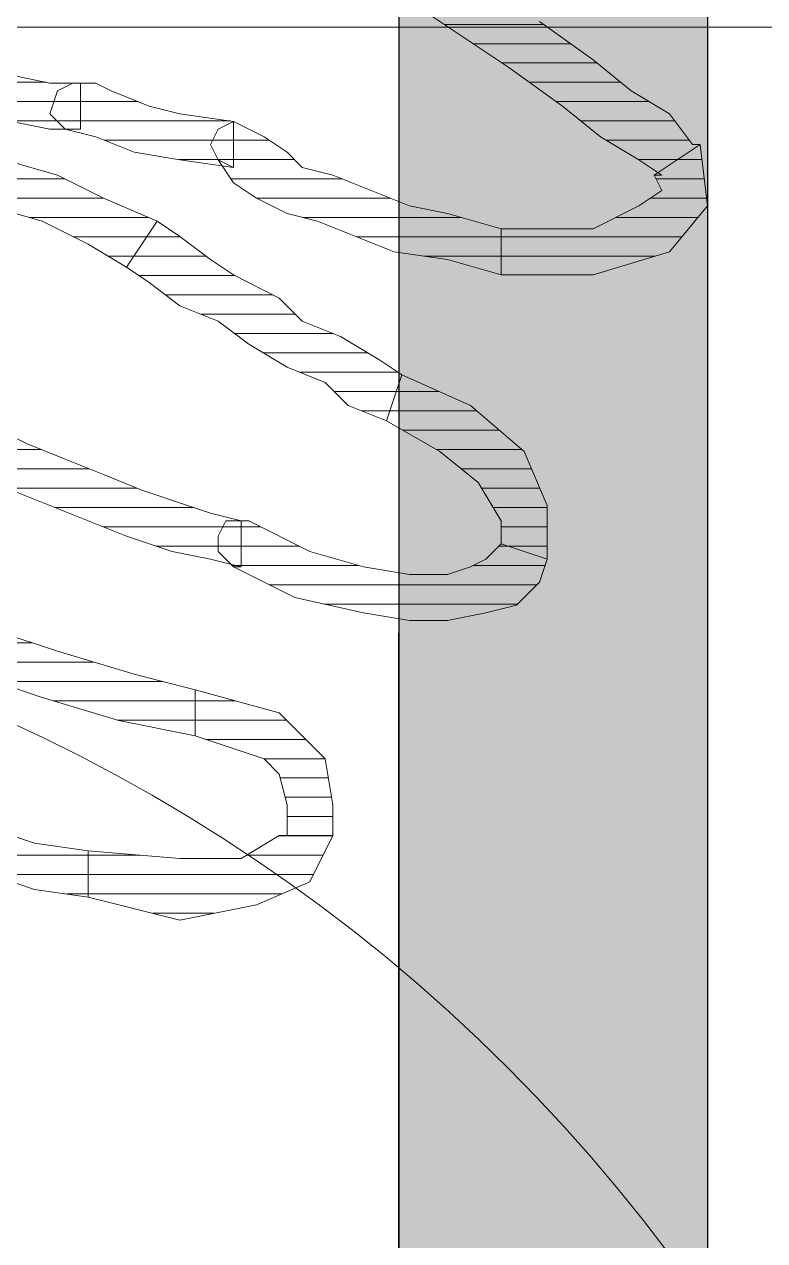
# Model space of a CAD drawing. Header units: centimetres. Extents: x 54005 to 61405, y 90310 to 94744.
# Drawn here: x 56885.47 to 56890.26, y 91960.35 to 91968.22 of the extents above; entities that cross this region are included whole.
import ezdxf

# ---------------------------------------------------------------- set-up
doc = ezdxf.new("R2010")
doc.units = ezdxf.units.CM
doc.header["$LTSCALE"] = 25
doc.layers.get('0').update_dxf_attribs({"lineweight": 0})
doc.layers.add('OC-Mutfak_Ekipman', color=252, linetype='Continuous')
doc.layers.add('OC-Tretuar', color=70, linetype='Continuous')
doc.layers.add('ÖLCULENDIRME', color=115, linetype='Continuous', lineweight=5)
pattern_1 = [(360, (-5108.51305, -673.59423), (1e-16, 0.125), [25])]

# ---------------------------------------------------------------- blocks, each defined once
blk = doc.blocks.new('sıcak servis-180x70x85-130')
at = {"layer": 'OC-Tretuar'}
h = blk.add_hatch(color=7, dxfattribs=at)
h.dxf.hatch_style = 1
h.paths.add_polyline_path([(466744.5381, -82664.4336, 0.414209), (466743.5381, -82665.4336, 0.414214), (466744.5381, -82666.4336), (466922.5381, -82666.4336, 0.414214), (466923.5381, -82665.4336, 0.414218), (466922.5381, -82664.4336)])
h.paths.add_polyline_path([(466744.5381, -82656.4336, 0.414214), (466743.5381, -82657.4336, 0.414218), (466744.5381, -82658.4336), (466922.5381, -82658.4336, 0.414209), (466923.5381, -82657.4336, 0.414214), (466922.5381, -82656.4336)])
h.paths.add_polyline_path([(466744.5381, -82648.4336, 0.414214), (466743.5381, -82649.4336, 0.414214), (466744.5381, -82650.4336), (466922.5381, -82650.4336, 0.414214), (466923.5381, -82649.4336, 0.414214), (466922.5381, -82648.4336)])
h.paths.add_polyline_path([(466922.5381, -82642.4336, 0.414214), (466923.5381, -82641.4336, 0.414214), (466922.5381, -82640.4336), (466744.5381, -82640.4336, 0.414214), (466743.5381, -82641.4336, 0.414214), (466744.5381, -82642.4336)])
h.paths.add_polyline_path([(466744.5381, -82632.4336, 0.414214), (466743.5381, -82633.4336, 0.414214), (466744.5381, -82634.4336), (466922.5381, -82634.4336, 0.414214), (466923.5381, -82633.4336, 0.414214), (466922.5381, -82632.4336)])
at = {"layer": 'OC-Mutfak_Ekipman'}
for p, q in [((466744.5381, -82664.4336), (466922.5381, -82664.4336)), ((466922.5381, -82666.4336), (466744.5381, -82666.4336))]:
    blk.add_line(p, q, dxfattribs=at)
blk = doc.blocks.new('by')
at = {"ltscale": 30}
h = blk.add_hatch(dxfattribs=at)
h.set_pattern_fill('DC_LINES', color=256, scale=0.1, style=0)
h.set_pattern_definition(pattern_1)
edge = h.paths.add_edge_path(flags=0)
edge.add_line((6367.1111, 2204.6885), (6366.5173, 2204.7381))
edge.add_line((6366.5173, 2204.7381), (6366.1218, 2204.7381))
edge.add_line((6366.1218, 2204.7381), (6365.8747, 2204.5891))
edge.add_line((6365.8747, 2204.5891), (6365.8249, 2204.5891))
edge.add_line((6365.8249, 2204.5891), (6365.528, 2204.5891))
edge.add_line((6365.528, 2204.5891), (6365.6765, 2204.8872))
edge.add_line((6365.6765, 2204.8872), (6366.0232, 2205.0362))
edge.add_line((6366.0232, 2205.0362), (6366.5173, 2205.1355))
edge.add_line((6366.5173, 2205.1355), (6367.1111, 2204.9865))
h = blk.add_hatch(dxfattribs=at)
h.set_pattern_fill('DC_LINES', color=256, scale=0.1, style=0)
h.set_pattern_definition(pattern_1)
edge = h.paths.add_edge_path(flags=0)
edge.add_line((6367.1111, 2204.6885), (6366.5173, 2204.7381))
edge.add_line((6366.5173, 2204.7381), (6366.1218, 2204.7381))
edge.add_line((6366.1218, 2204.7381), (6365.8747, 2204.5891))
edge.add_line((6365.8747, 2204.5891), (6365.8249, 2204.5891))
edge.add_line((6365.8249, 2204.5891), (6365.528, 2204.5891))
edge.add_line((6365.528, 2204.5891), (6365.6765, 2204.8872))
edge.add_line((6365.6765, 2204.8872), (6366.0232, 2205.0362))
edge.add_line((6366.0232, 2205.0362), (6366.5173, 2205.1355))
edge.add_line((6366.5173, 2205.1355), (6367.1111, 2204.9865))
h = blk.add_hatch(dxfattribs=at)
h.set_pattern_fill('DC_LINES', color=256, scale=0.1, style=0)
h.set_pattern_definition(pattern_1)
edge = h.paths.add_edge_path(flags=0)
edge.add_line((6369.0905, 2204.0924), (6368.9909, 2204.1917))
edge.add_line((6368.9909, 2204.1917), (6368.7937, 2204.2414))
edge.add_line((6368.7937, 2204.2414), (6368.5954, 2204.3407))
edge.add_line((6368.5954, 2204.3407), (6368.3484, 2204.3904))
edge.add_line((6368.3484, 2204.3904), (6368.1003, 2204.4898))
edge.add_line((6368.1003, 2204.4898), (6367.7546, 2204.5394))
edge.add_line((6367.7546, 2204.5394), (6367.4577, 2204.6388))
edge.add_line((6367.4577, 2204.6388), (6367.1111, 2204.6885))
edge.add_line((6367.1111, 2204.6885), (6367.1111, 2204.9865))
edge.add_line((6367.1111, 2204.9865), (6367.4577, 2204.9368))
edge.add_line((6367.4577, 2204.9368), (6367.7546, 2204.8375))
edge.add_line((6367.7546, 2204.8375), (6368.1003, 2204.7878))
edge.add_line((6368.1003, 2204.7878), (6368.447, 2204.6885))
edge.add_line((6368.447, 2204.6885), (6368.6941, 2204.6388))
edge.add_line((6368.6941, 2204.6388), (6368.8923, 2204.5394))
edge.add_line((6368.8923, 2204.5394), (6369.0905, 2204.4898))
edge.add_line((6369.0905, 2204.4898), (6369.2878, 2204.3904))
h = blk.add_hatch(dxfattribs=at)
h.set_pattern_fill('DC_LINES', color=256, scale=0.1, style=0)
h.set_pattern_definition(pattern_1)
edge = h.paths.add_edge_path(flags=0)
edge.add_line((6369.0905, 2204.0924), (6368.9909, 2204.1917))
edge.add_line((6368.9909, 2204.1917), (6368.7937, 2204.2414))
edge.add_line((6368.7937, 2204.2414), (6368.5954, 2204.3407))
edge.add_line((6368.5954, 2204.3407), (6368.3484, 2204.3904))
edge.add_line((6368.3484, 2204.3904), (6368.1003, 2204.4898))
edge.add_line((6368.1003, 2204.4898), (6367.7546, 2204.5394))
edge.add_line((6367.7546, 2204.5394), (6367.4577, 2204.6388))
edge.add_line((6367.4577, 2204.6388), (6367.1111, 2204.6885))
edge.add_line((6367.1111, 2204.6885), (6367.1111, 2204.9865))
edge.add_line((6367.1111, 2204.9865), (6367.4577, 2204.9368))
edge.add_line((6367.4577, 2204.9368), (6367.7546, 2204.8375))
edge.add_line((6367.7546, 2204.8375), (6368.1003, 2204.7878))
edge.add_line((6368.1003, 2204.7878), (6368.447, 2204.6885))
edge.add_line((6368.447, 2204.6885), (6368.6941, 2204.6388))
edge.add_line((6368.6941, 2204.6388), (6368.8923, 2204.5394))
edge.add_line((6368.8923, 2204.5394), (6369.0905, 2204.4898))
edge.add_line((6369.0905, 2204.4898), (6369.2878, 2204.3904))
h = blk.add_hatch(dxfattribs=at)
h.set_pattern_fill('DC_LINES', color=256, scale=0.1, style=0)
h.set_pattern_definition(pattern_1)
edge = h.paths.add_edge_path(flags=0)
edge.add_line((6365.8249, 2204.5891), (6365.8249, 2204.3904))
edge.add_line((6365.8249, 2204.3904), (6365.8747, 2204.1917))
edge.add_line((6365.8747, 2204.1917), (6365.9734, 2204.0924))
edge.add_line((6365.9734, 2204.0924), (6366.4187, 2203.9433))
edge.add_line((6366.4187, 2203.9433), (6366.4187, 2203.6453))
edge.add_line((6366.4187, 2203.6453), (6365.8747, 2203.7943))
edge.add_line((6365.8747, 2203.7943), (6365.5779, 2204.0924))
edge.add_line((6365.5779, 2204.0924), (6365.528, 2204.3904))
edge.add_line((6365.528, 2204.3904), (6365.528, 2204.5891))
h = blk.add_hatch(dxfattribs=at)
h.set_pattern_fill('DC_LINES', color=256, scale=0.1, style=0)
h.set_pattern_definition(pattern_1)
edge = h.paths.add_edge_path(flags=0)
edge.add_line((6365.8249, 2204.5891), (6365.8249, 2204.3904))
edge.add_line((6365.8249, 2204.3904), (6365.8747, 2204.1917))
edge.add_line((6365.8747, 2204.1917), (6365.9734, 2204.0924))
edge.add_line((6365.9734, 2204.0924), (6366.4187, 2203.9433))
edge.add_line((6366.4187, 2203.9433), (6366.4187, 2203.6453))
edge.add_line((6366.4187, 2203.6453), (6365.8747, 2203.7943))
edge.add_line((6365.8747, 2203.7943), (6365.5779, 2204.0924))
edge.add_line((6365.5779, 2204.0924), (6365.528, 2204.3904))
edge.add_line((6365.528, 2204.3904), (6365.528, 2204.5891))
h = blk.add_hatch(dxfattribs=at)
h.set_pattern_fill('DC_LINES', color=256, scale=0.1, style=0)
h.set_pattern_definition(pattern_1)
edge = h.paths.add_edge_path(flags=0)
edge.add_line((6366.4187, 2203.9433), (6366.9128, 2203.844))
edge.add_line((6366.9128, 2203.844), (6367.4079, 2203.695))
edge.add_line((6367.4079, 2203.695), (6367.8532, 2203.5459))
edge.add_line((6367.8532, 2203.5459), (6368.2488, 2203.3472))
edge.add_line((6368.2488, 2203.3472), (6368.6452, 2203.1486))
edge.add_line((6368.6452, 2203.1486), (6369.0905, 2202.9002))
edge.add_line((6369.0905, 2202.9002), (6369.3874, 2202.7015))
edge.add_line((6369.3874, 2202.7015), (6369.6843, 2202.5524))
edge.add_line((6369.6843, 2202.5524), (6369.5847, 2202.2544))
edge.add_line((6369.5847, 2202.2544), (6369.2878, 2202.4034))
edge.add_line((6369.2878, 2202.4034), (6368.8923, 2202.6021))
edge.add_line((6368.8923, 2202.6021), (6368.5456, 2202.8505))
edge.add_line((6368.5456, 2202.8505), (6368.1501, 2203.0492))
edge.add_line((6368.1501, 2203.0492), (6367.7546, 2203.2479))
edge.add_line((6367.7546, 2203.2479), (6367.3093, 2203.3969))
edge.add_line((6367.3093, 2203.3969), (6366.8142, 2203.5459))
edge.add_line((6366.8142, 2203.5459), (6366.4187, 2203.6453))
h = blk.add_hatch(dxfattribs=at)
h.set_pattern_fill('DC_LINES', color=256, scale=0.1, style=0)
h.set_pattern_definition(pattern_1)
edge = h.paths.add_edge_path(flags=0)
edge.add_line((6366.4187, 2203.9433), (6366.9128, 2203.844))
edge.add_line((6366.9128, 2203.844), (6367.4079, 2203.695))
edge.add_line((6367.4079, 2203.695), (6367.8532, 2203.5459))
edge.add_line((6367.8532, 2203.5459), (6368.2488, 2203.3472))
edge.add_line((6368.2488, 2203.3472), (6368.6452, 2203.1486))
edge.add_line((6368.6452, 2203.1486), (6369.0905, 2202.9002))
edge.add_line((6369.0905, 2202.9002), (6369.3874, 2202.7015))
edge.add_line((6369.3874, 2202.7015), (6369.6843, 2202.5524))
edge.add_line((6369.6843, 2202.5524), (6369.5847, 2202.2544))
edge.add_line((6369.5847, 2202.2544), (6369.2878, 2202.4034))
edge.add_line((6369.2878, 2202.4034), (6368.8923, 2202.6021))
edge.add_line((6368.8923, 2202.6021), (6368.5456, 2202.8505))
edge.add_line((6368.5456, 2202.8505), (6368.1501, 2203.0492))
edge.add_line((6368.1501, 2203.0492), (6367.7546, 2203.2479))
edge.add_line((6367.7546, 2203.2479), (6367.3093, 2203.3969))
edge.add_line((6367.3093, 2203.3969), (6366.8142, 2203.5459))
edge.add_line((6366.8142, 2203.5459), (6366.4187, 2203.6453))
h = blk.add_hatch(dxfattribs=at)
h.set_pattern_fill('DC_LINES', color=256, scale=0.1, style=0)
h.set_pattern_definition(pattern_1)
edge = h.paths.add_edge_path(flags=0)
edge.add_line((6366.1218, 2202.5524), (6366.072, 2202.5524))
edge.add_line((6366.072, 2202.5524), (6365.6765, 2202.7512))
edge.add_line((6365.6765, 2202.7512), (6365.3298, 2202.8505))
edge.add_line((6365.3298, 2202.8505), (6365.0329, 2202.9002))
edge.add_line((6365.0329, 2202.9002), (6364.7859, 2202.9002))
edge.add_line((6364.7859, 2202.9002), (6364.6374, 2202.8505))
edge.add_line((6364.6374, 2202.8505), (6364.5388, 2202.8008))
edge.add_line((6364.5388, 2202.8008), (6364.489, 2202.7512))
edge.add_line((6364.489, 2202.7512), (6364.4392, 2202.7015))
edge.add_line((6364.4392, 2202.7015), (6364.1423, 2202.8008))
edge.add_line((6364.1423, 2202.8008), (6364.1921, 2202.9498))
edge.add_line((6364.1921, 2202.9498), (6364.3405, 2203.0989))
edge.add_line((6364.3405, 2203.0989), (6364.5388, 2203.1486))
edge.add_line((6364.5388, 2203.1486), (6364.7859, 2203.1982))
edge.add_line((6364.7859, 2203.1982), (6365.0329, 2203.1982))
edge.add_line((6365.0329, 2203.1982), (6365.3298, 2203.1486))
edge.add_line((6365.3298, 2203.1486), (6365.7751, 2203.0492))
edge.add_line((6365.7751, 2203.0492), (6366.1706, 2202.8505))
edge.add_line((6366.1706, 2202.8505), (6366.1218, 2202.8505))
edge.add_line((6366.1218, 2202.8505), (6366.1706, 2202.8505))
edge.add_line((6366.1706, 2202.8505), (6366.2702, 2202.7512))
edge.add_line((6366.2702, 2202.7512), (6366.2702, 2202.6518))
edge.add_line((6366.2702, 2202.6518), (6366.2204, 2202.5524))
edge.add_line((6366.2204, 2202.5524), (6366.072, 2202.5524))
h = blk.add_hatch(dxfattribs=at)
h.set_pattern_fill('DC_LINES', color=256, scale=0.1, style=0)
h.set_pattern_definition(pattern_1)
edge = h.paths.add_edge_path(flags=0)
edge.add_line((6366.1218, 2202.5524), (6366.072, 2202.5524))
edge.add_line((6366.072, 2202.5524), (6365.6765, 2202.7512))
edge.add_line((6365.6765, 2202.7512), (6365.3298, 2202.8505))
edge.add_line((6365.3298, 2202.8505), (6365.0329, 2202.9002))
edge.add_line((6365.0329, 2202.9002), (6364.7859, 2202.9002))
edge.add_line((6364.7859, 2202.9002), (6364.6374, 2202.8505))
edge.add_line((6364.6374, 2202.8505), (6364.5388, 2202.8008))
edge.add_line((6364.5388, 2202.8008), (6364.489, 2202.7512))
edge.add_line((6364.489, 2202.7512), (6364.4392, 2202.7015))
edge.add_line((6364.4392, 2202.7015), (6364.1423, 2202.8008))
edge.add_line((6364.1423, 2202.8008), (6364.1921, 2202.9498))
edge.add_line((6364.1921, 2202.9498), (6364.3405, 2203.0989))
edge.add_line((6364.3405, 2203.0989), (6364.5388, 2203.1486))
edge.add_line((6364.5388, 2203.1486), (6364.7859, 2203.1982))
edge.add_line((6364.7859, 2203.1982), (6365.0329, 2203.1982))
edge.add_line((6365.0329, 2203.1982), (6365.3298, 2203.1486))
edge.add_line((6365.3298, 2203.1486), (6365.7751, 2203.0492))
edge.add_line((6365.7751, 2203.0492), (6366.1706, 2202.8505))
edge.add_line((6366.1706, 2202.8505), (6366.1218, 2202.8505))
edge.add_line((6366.1218, 2202.8505), (6366.1706, 2202.8505))
edge.add_line((6366.1706, 2202.8505), (6366.2702, 2202.7512))
edge.add_line((6366.2702, 2202.7512), (6366.2702, 2202.6518))
edge.add_line((6366.2702, 2202.6518), (6366.2204, 2202.5524))
edge.add_line((6366.2204, 2202.5524), (6366.072, 2202.5524))
h = blk.add_hatch(dxfattribs=at)
h.set_pattern_fill('DC_LINES', color=256, scale=0.1, style=0)
h.set_pattern_definition(pattern_1)
edge = h.paths.add_edge_path(flags=0)
edge.add_line((6367.8532, 2201.857), (6367.7048, 2201.9564))
edge.add_line((6367.7048, 2201.9564), (6367.5066, 2202.0557))
edge.add_line((6367.5066, 2202.0557), (6367.2595, 2202.1551))
edge.add_line((6367.2595, 2202.1551), (6367.0124, 2202.2544))
edge.add_line((6367.0124, 2202.2544), (6366.7644, 2202.3538))
edge.add_line((6366.7644, 2202.3538), (6366.4685, 2202.4531))
edge.add_line((6366.4685, 2202.4531), (6366.32, 2202.5028))
edge.add_line((6366.32, 2202.5028), (6366.1218, 2202.5524))
edge.add_line((6366.1218, 2202.5524), (6366.1218, 2202.8505))
edge.add_line((6366.1218, 2202.8505), (6366.32, 2202.8008))
edge.add_line((6366.32, 2202.8008), (6366.5671, 2202.7512))
edge.add_line((6366.5671, 2202.7512), (6366.864, 2202.6518))
edge.add_line((6366.864, 2202.6518), (6367.1111, 2202.5524))
edge.add_line((6367.1111, 2202.5524), (6367.3581, 2202.4531))
edge.add_line((6367.3581, 2202.4531), (6367.6062, 2202.3538))
edge.add_line((6367.6062, 2202.3538), (6367.8034, 2202.2544))
edge.add_line((6367.8034, 2202.2544), (6367.9519, 2202.1551))
h = blk.add_hatch(dxfattribs=at)
h.set_pattern_fill('DC_LINES', color=256, scale=0.1, style=0)
h.set_pattern_definition(pattern_1)
edge = h.paths.add_edge_path(flags=0)
edge.add_line((6367.8532, 2201.857), (6367.7048, 2201.9564))
edge.add_line((6367.7048, 2201.9564), (6367.5066, 2202.0557))
edge.add_line((6367.5066, 2202.0557), (6367.2595, 2202.1551))
edge.add_line((6367.2595, 2202.1551), (6367.0124, 2202.2544))
edge.add_line((6367.0124, 2202.2544), (6366.7644, 2202.3538))
edge.add_line((6366.7644, 2202.3538), (6366.4685, 2202.4531))
edge.add_line((6366.4685, 2202.4531), (6366.32, 2202.5028))
edge.add_line((6366.32, 2202.5028), (6366.1218, 2202.5524))
edge.add_line((6366.1218, 2202.5524), (6366.1218, 2202.8505))
edge.add_line((6366.1218, 2202.8505), (6366.32, 2202.8008))
edge.add_line((6366.32, 2202.8008), (6366.5671, 2202.7512))
edge.add_line((6366.5671, 2202.7512), (6366.864, 2202.6518))
edge.add_line((6366.864, 2202.6518), (6367.1111, 2202.5524))
edge.add_line((6367.1111, 2202.5524), (6367.3581, 2202.4531))
edge.add_line((6367.3581, 2202.4531), (6367.6062, 2202.3538))
edge.add_line((6367.6062, 2202.3538), (6367.8034, 2202.2544))
edge.add_line((6367.8034, 2202.2544), (6367.9519, 2202.1551))
h = blk.add_hatch(dxfattribs=at)
h.set_pattern_fill('DC_LINES', color=256, scale=0.1, style=0)
h.set_pattern_definition(pattern_1)
edge = h.paths.add_edge_path(flags=0)
edge.add_line((6364.4392, 2202.7015), (6364.4392, 2202.5524))
edge.add_line((6364.4392, 2202.5524), (6364.5876, 2202.3041))
edge.add_line((6364.5876, 2202.3041), (6364.8357, 2202.1054))
edge.add_line((6364.8357, 2202.1054), (6365.1814, 2201.9067))
edge.add_line((6365.1814, 2201.9067), (6365.0827, 2201.6087))
edge.add_line((6365.0827, 2201.6087), (6364.6374, 2201.8073))
edge.add_line((6364.6374, 2201.8073), (6364.2907, 2202.1054))
edge.add_line((6364.2907, 2202.1054), (6364.1423, 2202.4531))
edge.add_line((6364.1423, 2202.4531), (6364.1423, 2202.8008))
h = blk.add_hatch(dxfattribs=at)
h.set_pattern_fill('DC_LINES', color=256, scale=0.1, style=0)
h.set_pattern_definition(pattern_1)
edge = h.paths.add_edge_path(flags=0)
edge.add_line((6364.4392, 2202.7015), (6364.4392, 2202.5524))
edge.add_line((6364.4392, 2202.5524), (6364.5876, 2202.3041))
edge.add_line((6364.5876, 2202.3041), (6364.8357, 2202.1054))
edge.add_line((6364.8357, 2202.1054), (6365.1814, 2201.9067))
edge.add_line((6365.1814, 2201.9067), (6365.0827, 2201.6087))
edge.add_line((6365.0827, 2201.6087), (6364.6374, 2201.8073))
edge.add_line((6364.6374, 2201.8073), (6364.2907, 2202.1054))
edge.add_line((6364.2907, 2202.1054), (6364.1423, 2202.4531))
edge.add_line((6364.1423, 2202.4531), (6364.1423, 2202.8008))
h = blk.add_hatch(dxfattribs=at)
h.set_pattern_fill('DC_LINES', color=256, scale=0.1, style=0)
h.set_pattern_definition(pattern_1)
edge = h.paths.add_edge_path(flags=0)
edge.add_line((6365.1814, 2201.9067), (6365.4294, 2201.8073))
edge.add_line((6365.4294, 2201.8073), (6365.5779, 2201.6583))
edge.add_line((6365.5779, 2201.6583), (6365.8249, 2201.559))
edge.add_line((6365.8249, 2201.559), (6366.072, 2201.4099))
edge.add_line((6366.072, 2201.4099), (6366.2702, 2201.2609))
edge.add_line((6366.2702, 2201.2609), (6366.5173, 2201.1616))
edge.add_line((6366.5173, 2201.1616), (6366.7155, 2201.0125))
edge.add_line((6366.7155, 2201.0125), (6366.864, 2200.9132))
edge.add_line((6366.864, 2200.9132), (6366.6657, 2200.6151))
edge.add_line((6366.6657, 2200.6151), (6366.5173, 2200.7145))
edge.add_line((6366.5173, 2200.7145), (6366.32, 2200.8635))
edge.add_line((6366.32, 2200.8635), (6366.1706, 2200.9629))
edge.add_line((6366.1706, 2200.9629), (6365.8747, 2201.1119))
edge.add_line((6365.8747, 2201.1119), (6365.7263, 2201.2609))
edge.add_line((6365.7263, 2201.2609), (6365.4782, 2201.3603))
edge.add_line((6365.4782, 2201.3603), (6365.2312, 2201.5093))
edge.add_line((6365.2312, 2201.5093), (6365.0827, 2201.6087))
h = blk.add_hatch(dxfattribs=at)
h.set_pattern_fill('DC_LINES', color=256, scale=0.1, style=0)
h.set_pattern_definition(pattern_1)
edge = h.paths.add_edge_path(flags=0)
edge.add_line((6365.1814, 2201.9067), (6365.4294, 2201.8073))
edge.add_line((6365.4294, 2201.8073), (6365.5779, 2201.6583))
edge.add_line((6365.5779, 2201.6583), (6365.8249, 2201.559))
edge.add_line((6365.8249, 2201.559), (6366.072, 2201.4099))
edge.add_line((6366.072, 2201.4099), (6366.2702, 2201.2609))
edge.add_line((6366.2702, 2201.2609), (6366.5173, 2201.1616))
edge.add_line((6366.5173, 2201.1616), (6366.7155, 2201.0125))
edge.add_line((6366.7155, 2201.0125), (6366.864, 2200.9132))
edge.add_line((6366.864, 2200.9132), (6366.6657, 2200.6151))
edge.add_line((6366.6657, 2200.6151), (6366.5173, 2200.7145))
edge.add_line((6366.5173, 2200.7145), (6366.32, 2200.8635))
edge.add_line((6366.32, 2200.8635), (6366.1706, 2200.9629))
edge.add_line((6366.1706, 2200.9629), (6365.8747, 2201.1119))
edge.add_line((6365.8747, 2201.1119), (6365.7263, 2201.2609))
edge.add_line((6365.7263, 2201.2609), (6365.4782, 2201.3603))
edge.add_line((6365.4782, 2201.3603), (6365.2312, 2201.5093))
edge.add_line((6365.2312, 2201.5093), (6365.0827, 2201.6087))
h = blk.add_hatch(dxfattribs=at)
h.set_pattern_fill('DC_LINES', color=256, scale=0.1, style=0)
h.set_pattern_definition(pattern_1)
edge = h.paths.add_edge_path(flags=0)
edge.add_line((6364.4392, 2200.6648), (6363.8454, 2200.6648))
edge.add_line((6363.8454, 2200.6648), (6363.5486, 2200.5158))
edge.add_line((6363.5486, 2200.5158), (6363.4001, 2200.4165))
edge.add_line((6363.4001, 2200.4165), (6363.4499, 2200.3172))
edge.add_line((6363.4499, 2200.3172), (6363.153, 2200.1184))
edge.add_line((6363.153, 2200.1184), (6363.1042, 2200.5158))
edge.add_line((6363.1042, 2200.5158), (6363.3513, 2200.8139))
edge.add_line((6363.3513, 2200.8139), (6363.8454, 2200.9629))
edge.add_line((6363.8454, 2200.9629), (6364.4392, 2200.9629))
h = blk.add_hatch(dxfattribs=at)
h.set_pattern_fill('DC_LINES', color=256, scale=0.1, style=0)
h.set_pattern_definition(pattern_1)
edge = h.paths.add_edge_path(flags=0)
edge.add_line((6366.1706, 2199.9694), (6366.072, 2200.0191))
edge.add_line((6366.072, 2200.0191), (6365.9734, 2200.0687))
edge.add_line((6365.9734, 2200.0687), (6365.8249, 2200.1681))
edge.add_line((6365.8249, 2200.1681), (6365.7263, 2200.2674))
edge.add_line((6365.7263, 2200.2674), (6365.528, 2200.3172))
edge.add_line((6365.528, 2200.3172), (6365.281, 2200.4165))
edge.add_line((6365.281, 2200.4165), (6365.0329, 2200.5158))
edge.add_line((6365.0329, 2200.5158), (6364.7859, 2200.5655))
edge.add_line((6364.7859, 2200.5655), (6364.4392, 2200.6648))
edge.add_line((6364.4392, 2200.6648), (6364.4392, 2200.9629))
edge.add_line((6364.4392, 2200.9629), (6364.7859, 2200.8635))
edge.add_line((6364.7859, 2200.8635), (6365.1325, 2200.8139))
edge.add_line((6365.1325, 2200.8139), (6365.3796, 2200.7145))
edge.add_line((6365.3796, 2200.7145), (6365.6267, 2200.6151))
edge.add_line((6365.6267, 2200.6151), (6365.8249, 2200.5655))
edge.add_line((6365.8249, 2200.5655), (6366.0232, 2200.4661))
edge.add_line((6366.0232, 2200.4661), (6366.1706, 2200.3668))
edge.add_line((6366.1706, 2200.3668), (6366.2702, 2200.2178))
edge.add_line((6366.2702, 2200.2178), (6366.1706, 2200.2674))
edge.add_line((6366.1706, 2200.2674), (6366.2702, 2200.2178))
edge.add_line((6366.2702, 2200.2178), (6366.32, 2200.1184))
edge.add_line((6366.32, 2200.1184), (6366.2702, 2200.0191))
edge.add_line((6366.2702, 2200.0191), (6366.1706, 2199.9694))
edge.add_line((6366.1706, 2199.9694), (6366.072, 2200.0191))
h = blk.add_hatch(dxfattribs=at)
h.set_pattern_fill('DC_LINES', color=256, scale=0.1, style=0)
h.set_pattern_definition(pattern_1)
edge = h.paths.add_edge_path(flags=0)
edge.add_line((6366.864, 2200.9132), (6367.1111, 2200.7642))
edge.add_line((6367.1111, 2200.7642), (6367.4079, 2200.6151))
edge.add_line((6367.4079, 2200.6151), (6367.7546, 2200.5158))
edge.add_line((6367.7546, 2200.5158), (6368.1003, 2200.4165))
edge.add_line((6368.1003, 2200.4165), (6368.0017, 2200.1184))
edge.add_line((6368.0017, 2200.1184), (6367.655, 2200.2178))
edge.add_line((6367.655, 2200.2178), (6367.3093, 2200.3172))
edge.add_line((6367.3093, 2200.3172), (6367.0124, 2200.4661))
edge.add_line((6367.0124, 2200.4661), (6366.6657, 2200.6151))
h = blk.add_hatch(dxfattribs=at)
h.set_pattern_fill('DC_LINES', color=256, scale=0.1, style=0)
h.set_pattern_definition(pattern_1)
edge = h.paths.add_edge_path(flags=0)
edge.add_line((6366.864, 2200.9132), (6367.1111, 2200.7642))
edge.add_line((6367.1111, 2200.7642), (6367.4079, 2200.6151))
edge.add_line((6367.4079, 2200.6151), (6367.7546, 2200.5158))
edge.add_line((6367.7546, 2200.5158), (6368.1003, 2200.4165))
edge.add_line((6368.1003, 2200.4165), (6368.0017, 2200.1184))
edge.add_line((6368.0017, 2200.1184), (6367.655, 2200.2178))
edge.add_line((6367.655, 2200.2178), (6367.3093, 2200.3172))
edge.add_line((6367.3093, 2200.3172), (6367.0124, 2200.4661))
edge.add_line((6367.0124, 2200.4661), (6366.6657, 2200.6151))
h = blk.add_hatch(dxfattribs=at)
h.set_pattern_fill('DC_LINES', color=256, scale=0.1, style=0)
h.set_pattern_definition(pattern_1)
edge = h.paths.add_edge_path(flags=0)
edge.add_line((6363.4499, 2200.3172), (6363.4001, 2200.3172))
edge.add_line((6363.4001, 2200.3172), (6363.5486, 2200.2178))
edge.add_line((6363.5486, 2200.2178), (6363.7966, 2200.0687))
edge.add_line((6363.7966, 2200.0687), (6364.0437, 2199.8701))
edge.add_line((6364.0437, 2199.8701), (6364.3904, 2199.6217))
edge.add_line((6364.3904, 2199.6217), (6364.6872, 2199.423))
edge.add_line((6364.6872, 2199.423), (6364.9841, 2199.2243))
edge.add_line((6364.9841, 2199.2243), (6365.281, 2199.0752))
edge.add_line((6365.281, 2199.0752), (6365.528, 2198.9262))
edge.add_line((6365.528, 2198.9262), (6365.4294, 2198.6282))
edge.add_line((6365.4294, 2198.6282), (6365.1814, 2198.7772))
edge.add_line((6365.1814, 2198.7772), (6364.8845, 2198.9262))
edge.add_line((6364.8845, 2198.9262), (6364.489, 2199.1249))
edge.add_line((6364.489, 2199.1249), (6364.1921, 2199.3236))
edge.add_line((6364.1921, 2199.3236), (6363.8454, 2199.572))
edge.add_line((6363.8454, 2199.572), (6363.5984, 2199.7707))
edge.add_line((6363.5984, 2199.7707), (6363.3513, 2199.9197))
edge.add_line((6363.3513, 2199.9197), (6363.2029, 2200.1184))
edge.add_line((6363.2029, 2200.1184), (6363.153, 2200.1184))
h = blk.add_hatch(dxfattribs=at)
h.set_pattern_fill('DC_LINES', color=256, scale=0.1, style=0)
h.set_pattern_definition(pattern_1)
edge = h.paths.add_edge_path(flags=0)
edge.add_line((6367.1609, 2199.721), (6367.0613, 2199.721))
edge.add_line((6367.0613, 2199.721), (6366.9626, 2199.7707))
edge.add_line((6366.9626, 2199.7707), (6366.7155, 2199.8701))
edge.add_line((6366.7155, 2199.8701), (6366.5173, 2199.9197))
edge.add_line((6366.5173, 2199.9197), (6366.1706, 2199.9694))
edge.add_line((6366.1706, 2199.9694), (6366.1706, 2200.2674))
edge.add_line((6366.1706, 2200.2674), (6366.5173, 2200.2178))
edge.add_line((6366.5173, 2200.2178), (6366.8142, 2200.1681))
edge.add_line((6366.8142, 2200.1681), (6367.0613, 2200.0687))
edge.add_line((6367.0613, 2200.0687), (6367.2595, 2200.0191))
edge.add_line((6367.2595, 2200.0191), (6367.1609, 2200.0191))
edge.add_line((6367.1609, 2200.0191), (6367.2595, 2200.0191))
edge.add_line((6367.2595, 2200.0191), (6367.3581, 2199.9197))
edge.add_line((6367.3581, 2199.9197), (6367.3093, 2199.7707))
edge.add_line((6367.3093, 2199.7707), (6367.2097, 2199.721))
edge.add_line((6367.2097, 2199.721), (6367.0613, 2199.721))
h = blk.add_hatch(dxfattribs=at)
h.set_pattern_fill('DC_LINES', color=256, scale=0.1, style=0)
h.set_pattern_definition(pattern_1)
edge = h.paths.add_edge_path(flags=0)
edge.add_line((6369.4363, 2199.9197), (6369.4363, 2199.6217))
edge.add_line((6369.4363, 2199.6217), (6369.1892, 2199.6217))
edge.add_line((6369.1892, 2199.6217), (6368.8923, 2199.6713))
edge.add_line((6368.8923, 2199.6713), (6368.5456, 2199.6217))
edge.add_line((6368.5456, 2199.6217), (6368.2488, 2199.6217))
edge.add_line((6368.2488, 2199.6217), (6367.903, 2199.6217))
edge.add_line((6367.903, 2199.6217), (6367.6062, 2199.6713))
edge.add_line((6367.6062, 2199.6713), (6367.3581, 2199.721))
edge.add_line((6367.3581, 2199.721), (6367.1609, 2199.721))
edge.add_line((6367.1609, 2199.721), (6367.1609, 2200.0191))
edge.add_line((6367.1609, 2200.0191), (6367.3581, 2200.0191))
edge.add_line((6367.3581, 2200.0191), (6367.6062, 2199.9694))
edge.add_line((6367.6062, 2199.9694), (6367.903, 2200.0191))
edge.add_line((6367.903, 2200.0191), (6368.2488, 2200.0191))
edge.add_line((6368.2488, 2200.0191), (6368.5456, 2200.0191))
edge.add_line((6368.5456, 2200.0191), (6368.8923, 2199.9694))
edge.add_line((6368.8923, 2199.9694), (6369.1892, 2199.9197))
edge.add_line((6369.1892, 2199.9197), (6369.4363, 2199.9197))
edge.add_line((6369.4363, 2199.9197), (6369.4363, 2199.6217))
edge.add_line((6369.4363, 2199.6217), (6369.4363, 2199.9197))
edge.add_line((6369.4363, 2199.9197), (6369.5359, 2199.8701))
edge.add_line((6369.5359, 2199.8701), (6369.5847, 2199.7707))
edge.add_line((6369.5847, 2199.7707), (6369.5359, 2199.6713))
edge.add_line((6369.5359, 2199.6713), (6369.4363, 2199.6217))
for p, q in [((6366.0232, 2205.0362, -4.5045), (6366.5173, 2205.1355, -4.5045)), ((6366.0232, 2205.0362, -4.5045), (6366.5173, 2205.1355, -4.5045)), ((6366.5173, 2205.1355, -4.5045), (6367.1111, 2204.9865, -4.5045)), ((6366.5173, 2205.1355, -4.5045), (6367.1111, 2204.9865, -4.5045)), ((6365.6765, 2204.8872, -4.5045), (6366.0232, 2205.0362, -4.5045)), ((6365.6765, 2204.8872, -4.5045), (6366.0232, 2205.0362, -4.5045)), ((6367.1111, 2204.9865, -4.5045), (6367.1111, 2204.9865, -4.5045)), ((6367.1111, 2204.9865, -4.5045), (6367.1111, 2204.6885, -4.5045)), ((6367.1111, 2204.9865, -4.5045), (6367.1111, 2204.9865, -4.5045)), ((6367.1111, 2204.9865, -4.5045), (6367.1111, 2204.6885, -4.5045)), ((6367.1111, 2204.6885, -4.5045), (6367.1111, 2204.9865, -4.5045)), ((6367.1111, 2204.9865, -4.5045), (6367.4577, 2204.9368, -4.5045)), ((6367.1111, 2204.6885, -4.5045), (6367.1111, 2204.9865, -4.5045)), ((6367.1111, 2204.9865, -4.5045), (6367.4577, 2204.9368, -4.5045)), ((6367.4577, 2204.9368, -4.5045), (6367.7546, 2204.8375, -4.5045)), ((6367.4577, 2204.9368, -4.5045), (6367.7546, 2204.8375, -4.5045)), ((6365.528, 2204.5891, -4.5045), (6365.6765, 2204.8872, -4.5045)), ((6365.528, 2204.5891, -4.5045), (6365.6765, 2204.8872, -4.5045)), ((6366.1218, 2204.7381, -4.5045), (6365.8747, 2204.5891, -4.5045)), ((6366.1218, 2204.7381, -4.5045), (6365.8747, 2204.5891, -4.5045)), ((6366.5173, 2204.7381, -4.5045), (6366.1218, 2204.7381, -4.5045)), ((6366.5173, 2204.7381, -4.5045), (6366.1218, 2204.7381, -4.5045)), ((6367.1111, 2204.6885, -4.5045), (6366.5173, 2204.7381, -4.5045)), ((6367.1111, 2204.6885, -4.5045), (6366.5173, 2204.7381, -4.5045)), ((6367.1111, 2204.6885, -4.5045), (6367.1111, 2204.6885, -4.5045)), ((6367.1111, 2204.6885, -4.5045), (6367.1111, 2204.6885, -4.5045)), ((6367.1111, 2204.6885, -4.5045), (6367.1111, 2204.6885, -4.5045)), ((6367.1111, 2204.6885, -4.5045), (6367.1111, 2204.6885, -4.5045)), ((6367.4577, 2204.6388, -4.5045), (6367.1111, 2204.6885, -4.5045)), ((6367.4577, 2204.6388, -4.5045), (6367.1111, 2204.6885, -4.5045)), ((6367.7546, 2204.5394, -4.5045), (6367.4577, 2204.6388, -4.5045)), ((6367.7546, 2204.5394, -4.5045), (6367.4577, 2204.6388, -4.5045)), ((6365.528, 2204.3904, -4.5045), (6365.528, 2204.5891, -4.5045)), ((6365.528, 2204.5891, -4.5045), (6365.528, 2204.5891, -4.5045)), ((6365.528, 2204.5891, -4.5045), (6365.8249, 2204.5891, -4.5045)), ((6365.8249, 2204.5891, -4.5045), (6365.528, 2204.5891, -4.5045)), ((6365.528, 2204.3904, -4.5045), (6365.528, 2204.5891, -4.5045)), ((6365.528, 2204.5891, -4.5045), (6365.528, 2204.5891, -4.5045)), ((6365.528, 2204.5891, -4.5045), (6365.8249, 2204.5891, -4.5045)), ((6365.8249, 2204.5891, -4.5045), (6365.528, 2204.5891, -4.5045)), ((6365.8249, 2204.5891, -4.5045), (6365.8249, 2204.5891, -4.5045)), ((6365.8249, 2204.5891, -4.5045), (6365.8249, 2204.3904, -4.5045)), ((6365.8249, 2204.5891, -4.5045), (6365.8249, 2204.5891, -4.5045)), ((6365.8747, 2204.5891, -4.5045), (6365.8249, 2204.5891, -4.5045)), ((6365.8249, 2204.5891, -4.5045), (6365.8249, 2204.5891, -4.5045)), ((6365.8249, 2204.5891, -4.5045), (6365.8249, 2204.3904, -4.5045)), ((6365.8249, 2204.5891, -4.5045), (6365.8249, 2204.5891, -4.5045)), ((6365.8747, 2204.5891, -4.5045), (6365.8249, 2204.5891, -4.5045)), ((6365.5779, 2204.0924, -4.5045), (6365.528, 2204.3904, -4.5045)), ((6365.5779, 2204.0924, -4.5045), (6365.528, 2204.3904, -4.5045)), ((6365.8249, 2204.3904, -4.5045), (6365.8747, 2204.1917, -4.5045)), ((6365.8249, 2204.3904, -4.5045), (6365.8747, 2204.1917, -4.5045)), ((6365.8747, 2204.1917, -4.5045), (6365.9734, 2204.0924, -4.5045)), ((6365.8747, 2204.1917, -4.5045), (6365.9734, 2204.0924, -4.5045)), ((6365.8747, 2203.7943, -4.5045), (6365.5779, 2204.0924, -4.5045)), ((6365.8747, 2203.7943, -4.5045), (6365.5779, 2204.0924, -4.5045)), ((6365.9734, 2204.0924, -4.5045), (6366.4187, 2203.9433, -4.5045)), ((6365.9734, 2204.0924, -4.5045), (6366.4187, 2203.9433, -4.5045)), ((6366.4187, 2203.9433, -4.5045), (6366.4187, 2203.9433, -4.5045)), ((6366.4187, 2203.9433, -4.5045), (6366.9128, 2203.844, -4.5045)), ((6366.4187, 2203.6453, -4.5045), (6366.4187, 2203.9433, -4.5045)), ((6366.4187, 2203.9433, -4.5045), (6366.4187, 2203.9433, -4.5045)), ((6366.4187, 2203.9433, -4.5045), (6366.4187, 2203.9433, -4.5045)), ((6366.4187, 2203.9433, -4.5045), (6366.9128, 2203.844, -4.5045)), ((6366.4187, 2203.6453, -4.5045), (6366.4187, 2203.9433, -4.5045)), ((6366.4187, 2203.9433, -4.5045), (6366.4187, 2203.9433, -4.5045)), ((6366.4187, 2203.9433, -4.5045), (6366.4187, 2203.6453, -4.5045)), ((6366.4187, 2203.9433, -4.5045), (6366.4187, 2203.6453, -4.5045)), ((6366.9128, 2203.844, -4.5045), (6367.4079, 2203.695, -4.5045)), ((6366.9128, 2203.844, -4.5045), (6367.4079, 2203.695, -4.5045)), ((6366.4187, 2203.6453, -4.5045), (6365.8747, 2203.7943, -4.5045)), ((6366.4187, 2203.6453, -4.5045), (6365.8747, 2203.7943, -4.5045)), ((6367.4079, 2203.695, -4.5045), (6367.8532, 2203.5459, -4.5045)), ((6367.4079, 2203.695, -4.5045), (6367.8532, 2203.5459, -4.5045)), ((6366.8142, 2203.5459, -4.5045), (6366.4187, 2203.6453, -4.5045)), ((6366.4187, 2203.6453, -4.5045), (6366.4187, 2203.6453, -4.5045)), ((6366.8142, 2203.5459, -4.5045), (6366.4187, 2203.6453, -4.5045)), ((6366.4187, 2203.6453, -4.5045), (6366.4187, 2203.6453, -4.5045)), ((6367.3093, 2203.3969, -4.5045), (6366.8142, 2203.5459, -4.5045)), ((6367.3093, 2203.3969, -4.5045), (6366.8142, 2203.5459, -4.5045)), ((6367.7546, 2203.2479, -4.5045), (6367.3093, 2203.3969, -4.5045)), ((6367.7546, 2203.2479, -4.5045), (6367.3093, 2203.3969, -4.5045)), ((6364.3405, 2203.0989, -4.5045), (6364.5388, 2203.1486, -4.5045)), ((6364.3405, 2203.0989, -4.5045), (6364.5388, 2203.1486, -4.5045)), ((6364.5388, 2203.1486, -4.5045), (6364.7859, 2203.1982, -4.5045)), ((6364.5388, 2203.1486, -4.5045), (6364.7859, 2203.1982, -4.5045)), ((6364.7859, 2203.1982, -4.5045), (6365.0329, 2203.1982, -4.5045)), ((6364.7859, 2203.1982, -4.5045), (6365.0329, 2203.1982, -4.5045)), ((6365.0329, 2203.1982, -4.5045), (6365.3298, 2203.1486, -4.5045)), ((6365.0329, 2203.1982, -4.5045), (6365.3298, 2203.1486, -4.5045)), ((6365.3298, 2203.1486, -4.5045), (6365.7751, 2203.0492, -4.5045)), ((6365.3298, 2203.1486, -4.5045), (6365.7751, 2203.0492, -4.5045)), ((6364.1921, 2202.9498, -4.5045), (6364.3405, 2203.0989, -4.5045)), ((6364.1921, 2202.9498, -4.5045), (6364.3405, 2203.0989, -4.5045)), ((6365.7751, 2203.0492, -4.5045), (6366.1706, 2202.8505, -4.5045)), ((6365.7751, 2203.0492, -4.5045), (6366.1706, 2202.8505, -4.5045)), ((6364.1423, 2202.8008, -4.5045), (6364.1921, 2202.9498, -4.5045)), ((6364.1423, 2202.8008, -4.5045), (6364.1921, 2202.9498, -4.5045)), ((6364.7859, 2202.9002, -4.5045), (6364.6374, 2202.8505, -4.5045)), ((6364.7859, 2202.9002, -4.5045), (6364.6374, 2202.8505, -4.5045)), ((6365.0329, 2202.9002, -4.5045), (6364.7859, 2202.9002, -4.5045)), ((6365.0329, 2202.9002, -4.5045), (6364.7859, 2202.9002, -4.5045)), ((6365.3298, 2202.8505, -4.5045), (6365.0329, 2202.9002, -4.5045)), ((6365.3298, 2202.8505, -4.5045), (6365.0329, 2202.9002, -4.5045)), ((6364.6374, 2202.8505, -4.5045), (6364.5388, 2202.8008, -4.5045)), ((6364.6374, 2202.8505, -4.5045), (6364.5388, 2202.8008, -4.5045)), ((6365.6765, 2202.7512, -4.5045), (6365.3298, 2202.8505, -4.5045)), ((6365.6765, 2202.7512, -4.5045), (6365.3298, 2202.8505, -4.5045)), ((6366.1706, 2202.8505, -4.5045), (6366.1218, 2202.8505, -4.5045)), ((6366.1218, 2202.8505, -4.5045), (6366.1706, 2202.8505, -4.5045)), ((6366.1218, 2202.5524, -4.5045), (6366.1218, 2202.8505, -4.5045)), ((6366.1218, 2202.8505, -4.5045), (6366.32, 2202.8008, -4.5045)), ((6366.1706, 2202.8505, -4.5045), (6366.1218, 2202.8505, -4.5045)), ((6366.1218, 2202.8505, -4.5045), (6366.1706, 2202.8505, -4.5045)), ((6366.1218, 2202.5524, -4.5045), (6366.1218, 2202.8505, -4.5045)), ((6366.1218, 2202.8505, -4.5045), (6366.32, 2202.8008, -4.5045)), ((6366.1706, 2202.8505, -4.5045), (6366.2702, 2202.7512, -4.5045)), ((6366.1706, 2202.8505, -4.5045), (6366.2702, 2202.7512, -4.5045)), ((6364.1423, 2202.4531, -4.5045), (6364.1423, 2202.8008, -4.5045)), ((6364.1423, 2202.8008, -4.5045), (6364.1423, 2202.8008, -4.5045)), ((6364.1423, 2202.8008, -4.5045), (6364.4392, 2202.7015, -4.5045)), ((6364.4392, 2202.7015, -4.5045), (6364.1423, 2202.8008, -4.5045)), ((6364.1423, 2202.4531, -4.5045), (6364.1423, 2202.8008, -4.5045)), ((6364.1423, 2202.8008, -4.5045), (6364.1423, 2202.8008, -4.5045)), ((6364.1423, 2202.8008, -4.5045), (6364.4392, 2202.7015, -4.5045)), ((6364.4392, 2202.7015, -4.5045), (6364.1423, 2202.8008, -4.5045)), ((6364.489, 2202.7512, -4.5045), (6364.4392, 2202.7015, -4.5045)), ((6364.489, 2202.7512, -4.5045), (6364.4392, 2202.7015, -4.5045)), ((6364.5388, 2202.8008, -4.5045), (6364.489, 2202.7512, -4.5045)), ((6364.5388, 2202.8008, -4.5045), (6364.489, 2202.7512, -4.5045)), ((6366.072, 2202.5524, -4.5045), (6365.6765, 2202.7512, -4.5045)), ((6366.072, 2202.5524, -4.5045), (6365.6765, 2202.7512, -4.5045)), ((6366.2702, 2202.7512, -4.5045), (6366.2702, 2202.6518, -4.5045)), ((6366.2702, 2202.7512, -4.5045), (6366.2702, 2202.6518, -4.5045)), ((6366.32, 2202.8008, -4.5045), (6366.5671, 2202.7512, -4.5045)), ((6366.32, 2202.8008, -4.5045), (6366.5671, 2202.7512, -4.5045)), ((6366.5671, 2202.7512, -4.5045), (6366.864, 2202.6518, -4.5045)), ((6366.5671, 2202.7512, -4.5045), (6366.864, 2202.6518, -4.5045)), ((6364.4392, 2202.7015, -4.5045), (6364.4392, 2202.7015, -4.5045)), ((6364.4392, 2202.7015, -4.5045), (6364.4392, 2202.5524, -4.5045)), ((6364.4392, 2202.7015, -4.5045), (6364.4392, 2202.7015, -4.5045)), ((6364.4392, 2202.7015, -4.5045), (6364.4392, 2202.7015, -4.5045)), ((6364.4392, 2202.7015, -4.5045), (6364.4392, 2202.5524, -4.5045)), ((6364.4392, 2202.7015, -4.5045), (6364.4392, 2202.7015, -4.5045)), ((6366.2702, 2202.6518, -4.5045), (6366.2204, 2202.5524, -4.5045)), ((6366.2702, 2202.6518, -4.5045), (6366.2204, 2202.5524, -4.5045)), ((6366.864, 2202.6518, -4.5045), (6367.1111, 2202.5524, -4.5045)), ((6366.864, 2202.6518, -4.5045), (6367.1111, 2202.5524, -4.5045)), ((6364.4392, 2202.5524, -4.5045), (6364.5876, 2202.3041, -4.5045)), ((6364.4392, 2202.5524, -4.5045), (6364.5876, 2202.3041, -4.5045)), ((6366.1218, 2202.5524, -4.5045), (6366.072, 2202.5524, -4.5045)), ((6366.2204, 2202.5524, -4.5045), (6366.072, 2202.5524, -4.5045)), ((6366.072, 2202.5524, -4.5045), (6366.1218, 2202.5524, -4.5045)), ((6366.1218, 2202.5524, -4.5045), (6366.072, 2202.5524, -4.5045)), ((6366.2204, 2202.5524, -4.5045), (6366.072, 2202.5524, -4.5045)), ((6366.072, 2202.5524, -4.5045), (6366.1218, 2202.5524, -4.5045)), ((6366.1218, 2202.5524, -4.5045), (6366.1218, 2202.5524, -4.5045)), ((6366.32, 2202.5028, -4.5045), (6366.1218, 2202.5524, -4.5045)), ((6366.1218, 2202.5524, -4.5045), (6366.1218, 2202.5524, -4.5045)), ((6366.32, 2202.5028, -4.5045), (6366.1218, 2202.5524, -4.5045)), ((6366.4685, 2202.4531, -4.5045), (6366.32, 2202.5028, -4.5045)), ((6366.4685, 2202.4531, -4.5045), (6366.32, 2202.5028, -4.5045)), ((6367.1111, 2202.5524, -4.5045), (6367.3581, 2202.4531, -4.5045)), ((6367.1111, 2202.5524, -4.5045), (6367.3581, 2202.4531, -4.5045)), ((6364.2907, 2202.1054, -4.5045), (6364.1423, 2202.4531, -4.5045)), ((6364.2907, 2202.1054, -4.5045), (6364.1423, 2202.4531, -4.5045)), ((6366.7644, 2202.3538, -4.5045), (6366.4685, 2202.4531, -4.5045)), ((6366.7644, 2202.3538, -4.5045), (6366.4685, 2202.4531, -4.5045)), ((6367.3581, 2202.4531, -4.5045), (6367.6062, 2202.3538, -4.5045)), ((6367.3581, 2202.4531, -4.5045), (6367.6062, 2202.3538, -4.5045)), ((6367.0124, 2202.2544, -4.5045), (6366.7644, 2202.3538, -4.5045)), ((6367.0124, 2202.2544, -4.5045), (6366.7644, 2202.3538, -4.5045)), ((6364.5876, 2202.3041, -4.5045), (6364.8357, 2202.1054, -4.5045)), ((6364.5876, 2202.3041, -4.5045), (6364.8357, 2202.1054, -4.5045)), ((6367.2595, 2202.1551, -4.5045), (6367.0124, 2202.2544, -4.5045)), ((6367.2595, 2202.1551, -4.5045), (6367.0124, 2202.2544, -4.5045)), ((6364.6374, 2201.8073, -4.5045), (6364.2907, 2202.1054, -4.5045)), ((6364.6374, 2201.8073, -4.5045), (6364.2907, 2202.1054, -4.5045)), ((6364.8357, 2202.1054, -4.5045), (6365.1814, 2201.9067, -4.5045)), ((6364.8357, 2202.1054, -4.5045), (6365.1814, 2201.9067, -4.5045)), ((6367.5066, 2202.0557, -4.5045), (6367.2595, 2202.1551, -4.5045)), ((6367.5066, 2202.0557, -4.5045), (6367.2595, 2202.1551, -4.5045)), ((6367.7048, 2201.9564, -4.5045), (6367.5066, 2202.0557, -4.5045)), ((6367.7048, 2201.9564, -4.5045), (6367.5066, 2202.0557, -4.5045)), ((6365.0827, 2201.6087, -4.5045), (6365.1814, 2201.9067, -4.5045)), ((6365.0827, 2201.6087, -4.5045), (6365.1814, 2201.9067, -4.5045)), ((6365.1814, 2201.9067, -4.5045), (6365.0827, 2201.6087, -4.5045)), ((6365.1814, 2201.9067, -4.5045), (6365.0827, 2201.6087, -4.5045)), ((6365.1814, 2201.9067, -4.5045), (6365.1814, 2201.9067, -4.5045)), ((6365.1814, 2201.9067, -4.5045), (6365.4294, 2201.8073, -4.5045)), ((6365.1814, 2201.9067, -4.5045), (6365.1814, 2201.9067, -4.5045)), ((6365.1814, 2201.9067, -4.5045), (6365.1814, 2201.9067, -4.5045)), ((6365.1814, 2201.9067, -4.5045), (6365.4294, 2201.8073, -4.5045)), ((6365.1814, 2201.9067, -4.5045), (6365.1814, 2201.9067, -4.5045)), ((6365.0827, 2201.6087, -4.5045), (6364.6374, 2201.8073, -4.5045)), ((6365.0827, 2201.6087, -4.5045), (6364.6374, 2201.8073, -4.5045)), ((6365.4294, 2201.8073, -4.5045), (6365.5779, 2201.6583, -4.5045)), ((6365.4294, 2201.8073, -4.5045), (6365.5779, 2201.6583, -4.5045)), ((6365.5779, 2201.6583, -4.5045), (6365.8249, 2201.559, -4.5045)), ((6365.5779, 2201.6583, -4.5045), (6365.8249, 2201.559, -4.5045)), ((6365.2312, 2201.5093, -4.5045), (6365.0827, 2201.6087, -4.5045)), ((6365.0827, 2201.6087, -4.5045), (6365.0827, 2201.6087, -4.5045)), ((6365.2312, 2201.5093, -4.5045), (6365.0827, 2201.6087, -4.5045)), ((6365.0827, 2201.6087, -4.5045), (6365.0827, 2201.6087, -4.5045)), ((6365.8249, 2201.559, -4.5045), (6366.072, 2201.4099, -4.5045)), ((6365.8249, 2201.559, -4.5045), (6366.072, 2201.4099, -4.5045)), ((6365.4782, 2201.3603, -4.5045), (6365.2312, 2201.5093, -4.5045)), ((6365.4782, 2201.3603, -4.5045), (6365.2312, 2201.5093, -4.5045)), ((6366.072, 2201.4099, -4.5045), (6366.2702, 2201.2609, -4.5045)), ((6366.072, 2201.4099, -4.5045), (6366.2702, 2201.2609, -4.5045)), ((6365.7263, 2201.2609, -4.5045), (6365.4782, 2201.3603, -4.5045)), ((6365.7263, 2201.2609, -4.5045), (6365.4782, 2201.3603, -4.5045)), ((6365.8747, 2201.1119, -4.5045), (6365.7263, 2201.2609, -4.5045)), ((6365.8747, 2201.1119, -4.5045), (6365.7263, 2201.2609, -4.5045)), ((6366.2702, 2201.2609, -4.5045), (6366.5173, 2201.1616, -4.5045)), ((6366.2702, 2201.2609, -4.5045), (6366.5173, 2201.1616, -4.5045)), ((6366.5173, 2201.1616, -4.5045), (6366.7155, 2201.0125, -4.5045)), ((6366.5173, 2201.1616, -4.5045), (6366.7155, 2201.0125, -4.5045)), ((6366.1706, 2200.9629, -4.5045), (6365.8747, 2201.1119, -4.5045)), ((6366.1706, 2200.9629, -4.5045), (6365.8747, 2201.1119, -4.5045)), ((6366.7155, 2201.0125, -4.5045), (6366.864, 2200.9132, -4.5045)), ((6366.7155, 2201.0125, -4.5045), (6366.864, 2200.9132, -4.5045)), ((6363.3513, 2200.8139, -4.5045), (6363.8454, 2200.9629, -4.5045)), ((6363.8454, 2200.9629, -4.5045), (6364.4392, 2200.9629, -4.5045)), ((6364.4392, 2200.6648, -4.5045), (6364.4392, 2200.9629, -4.5045)), ((6364.4392, 2200.9629, -4.5045), (6364.7859, 2200.8635, -4.5045)), ((6364.4392, 2200.9629, -4.5045), (6364.4392, 2200.9629, -4.5045)), ((6364.4392, 2200.9629, -4.5045), (6364.4392, 2200.6648, -4.5045)), ((6366.32, 2200.8635, -4.5045), (6366.1706, 2200.9629, -4.5045)), ((6366.32, 2200.8635, -4.5045), (6366.1706, 2200.9629, -4.5045)), ((6364.7859, 2200.8635, -4.5045), (6365.1325, 2200.8139, -4.5045)), ((6366.5173, 2200.7145, -4.5045), (6366.32, 2200.8635, -4.5045)), ((6366.5173, 2200.7145, -4.5045), (6366.32, 2200.8635, -4.5045)), ((6366.6657, 2200.6151, -4.5045), (6366.864, 2200.9132, -4.5045)), ((6366.6657, 2200.6151, -4.5045), (6366.864, 2200.9132, -4.5045)), ((6366.864, 2200.9132, -4.5045), (6366.6657, 2200.6151, -4.5045)), ((6366.864, 2200.9132, -4.5045), (6366.6657, 2200.6151, -4.5045)), ((6366.864, 2200.9132, -4.5045), (6366.864, 2200.9132, -4.5045)), ((6366.864, 2200.9132, -4.5045), (6367.1111, 2200.7642, -4.5045)), ((6366.864, 2200.9132, -4.5045), (6366.864, 2200.9132, -4.5045)), ((6366.864, 2200.9132, -4.5045), (6366.864, 2200.9132, -4.5045)), ((6366.864, 2200.9132, -4.5045), (6367.1111, 2200.7642, -4.5045)), ((6366.864, 2200.9132, -4.5045), (6366.864, 2200.9132, -4.5045)), ((6363.1042, 2200.5158, -4.5045), (6363.3513, 2200.8139, -4.5045)), ((6365.1325, 2200.8139, -4.5045), (6365.3796, 2200.7145, -4.5045)), ((6367.1111, 2200.7642, -4.5045), (6367.4079, 2200.6151, -4.5045)), ((6367.1111, 2200.7642, -4.5045), (6367.4079, 2200.6151, -4.5045)), ((6365.3796, 2200.7145, -4.5045), (6365.6267, 2200.6151, -4.5045)), ((6366.6657, 2200.6151, -4.5045), (6366.5173, 2200.7145, -4.5045)), ((6366.6657, 2200.6151, -4.5045), (6366.5173, 2200.7145, -4.5045)), ((6363.8454, 2200.6648, -4.5045), (6363.5486, 2200.5158, -4.5045)), ((6364.4392, 2200.6648, -4.5045), (6363.8454, 2200.6648, -4.5045)), ((6364.7859, 2200.5655, -4.5045), (6364.4392, 2200.6648, -4.5045)), ((6364.4392, 2200.6648, -4.5045), (6364.4392, 2200.6648, -4.5045)), ((6364.4392, 2200.6648, -4.5045), (6364.4392, 2200.6648, -4.5045)), ((6365.6267, 2200.6151, -4.5045), (6365.8249, 2200.5655, -4.5045)), ((6367.0124, 2200.4661, -4.5045), (6366.6657, 2200.6151, -4.5045)), ((6366.6657, 2200.6151, -4.5045), (6366.6657, 2200.6151, -4.5045)), ((6367.0124, 2200.4661, -4.5045), (6366.6657, 2200.6151, -4.5045)), ((6366.6657, 2200.6151, -4.5045), (6366.6657, 2200.6151, -4.5045)), ((6367.4079, 2200.6151, -4.5045), (6367.7546, 2200.5158, -4.5045)), ((6367.4079, 2200.6151, -4.5045), (6367.7546, 2200.5158, -4.5045)), ((6365.0329, 2200.5158, -4.5045), (6364.7859, 2200.5655, -4.5045)), ((6365.8249, 2200.5655, -4.5045), (6366.0232, 2200.4661, -4.5045)), ((6363.153, 2200.1184, -4.5045), (6363.1042, 2200.5158, -4.5045)), ((6363.5486, 2200.5158, -4.5045), (6363.4001, 2200.4165, -4.5045)), ((6365.281, 2200.4165, -4.5045), (6365.0329, 2200.5158, -4.5045)), ((6366.0232, 2200.4661, -4.5045), (6366.1706, 2200.3668, -4.5045)), ((6367.3093, 2200.3172, -4.5045), (6367.0124, 2200.4661, -4.5045)), ((6367.3093, 2200.3172, -4.5045), (6367.0124, 2200.4661, -4.5045)), ((6363.4001, 2200.4165, -4.5045), (6363.4499, 2200.3172, -4.5045)), ((6365.528, 2200.3172, -4.5045), (6365.281, 2200.4165, -4.5045)), ((6363.153, 2200.1184, -4.5045), (6363.4499, 2200.3172, -4.5045)), ((6363.4499, 2200.3172, -4.5045), (6363.153, 2200.1184, -4.5045)), ((6363.4499, 2200.3172, -4.5045), (6363.4001, 2200.3172, -4.5045)), ((6363.4001, 2200.3172, -4.5045), (6363.5486, 2200.2178, -4.5045)), ((6363.4499, 2200.3172, -4.5045), (6363.4499, 2200.3172, -4.5045)), ((6365.7263, 2200.2674, -4.5045), (6365.528, 2200.3172, -4.5045)), ((6366.1706, 2200.3668, -4.5045), (6366.2702, 2200.2178, -4.5045)), ((6367.655, 2200.2178, -4.5045), (6367.3093, 2200.3172, -4.5045)), ((6367.655, 2200.2178, -4.5045), (6367.3093, 2200.3172, -4.5045)), ((6363.5486, 2200.2178, -4.5045), (6363.7966, 2200.0687, -4.5045)), ((6365.8249, 2200.1681, -4.5045), (6365.7263, 2200.2674, -4.5045)), ((6366.2702, 2200.2178, -4.5045), (6366.1706, 2200.2674, -4.5045)), ((6366.1706, 2200.2674, -4.5045), (6366.2702, 2200.2178, -4.5045)), ((6366.1706, 2199.9694, -4.5045), (6366.1706, 2200.2674, -4.5045)), ((6366.1706, 2200.2674, -4.5045), (6366.5173, 2200.2178, -4.5045)), ((6366.2702, 2200.2178, -4.5045), (6366.32, 2200.1184, -4.5045)), ((6366.5173, 2200.2178, -4.5045), (6366.8142, 2200.1681, -4.5045)), ((6365.9734, 2200.0687, -4.5045), (6365.8249, 2200.1681, -4.5045)), ((6366.8142, 2200.1681, -4.5045), (6367.0613, 2200.0687, -4.5045)), ((6363.2029, 2200.1184, -4.5045), (6363.153, 2200.1184, -4.5045)), ((6363.3513, 2199.9197, -4.5045), (6363.2029, 2200.1184, -4.5045)), ((6363.7966, 2200.0687, -4.5045), (6364.0437, 2199.8701, -4.5045)), ((6366.072, 2200.0191, -4.5045), (6365.9734, 2200.0687, -4.5045)), ((6366.32, 2200.1184, -4.5045), (6366.2702, 2200.0191, -4.5045)), ((6367.0613, 2200.0687, -4.5045), (6367.2595, 2200.0191, -4.5045)), ((6366.1706, 2199.9694, -4.5045), (6366.072, 2200.0191, -4.5045)), ((6366.1706, 2199.9694, -4.5045), (6366.072, 2200.0191, -4.5045)), ((6366.072, 2200.0191, -4.5045), (6366.1706, 2199.9694, -4.5045)), ((6366.2702, 2200.0191, -4.5045), (6366.1706, 2199.9694, -4.5045)), ((6367.2595, 2200.0191, -4.5045), (6367.1609, 2200.0191, -4.5045)), ((6367.1609, 2200.0191, -4.5045), (6367.2595, 2200.0191, -4.5045)), ((6367.1609, 2199.721, -4.5045), (6367.1609, 2200.0191, -4.5045)), ((6367.1609, 2200.0191, -4.5045), (6367.3581, 2200.0191, -4.5045)), ((6367.2595, 2200.0191, -4.5045), (6367.3581, 2199.9197, -4.5045)), ((6367.3581, 2200.0191, -4.5045), (6367.6062, 2199.9694, -4.5045)), ((6363.5984, 2199.7707, -4.5045), (6363.3513, 2199.9197, -4.5045)), ((6366.1706, 2199.9694, -4.5045), (6366.1706, 2199.9694, -4.5045)), ((6366.5173, 2199.9197, -4.5045), (6366.1706, 2199.9694, -4.5045)), ((6366.7155, 2199.8701, -4.5045), (6366.5173, 2199.9197, -4.5045)), ((6367.3581, 2199.9197, -4.5045), (6367.3093, 2199.7707, -4.5045)), ((6364.0437, 2199.8701, -4.5045), (6364.3904, 2199.6217, -4.5045)), ((6366.9626, 2199.7707, -4.5045), (6366.7155, 2199.8701, -4.5045)), ((6363.8454, 2199.572, -4.5045), (6363.5984, 2199.7707, -4.5045)), ((6367.0613, 2199.721, -4.5045), (6366.9626, 2199.7707, -4.5045)), ((6367.3093, 2199.7707, -4.5045), (6367.2097, 2199.721, -4.5045)), ((6367.1609, 2199.721, -4.5045), (6367.0613, 2199.721, -4.5045)), ((6367.2097, 2199.721, -4.5045), (6367.0613, 2199.721, -4.5045)), ((6367.0613, 2199.721, -4.5045), (6367.1609, 2199.721, -4.5045)), ((6367.1609, 2199.721, -4.5045), (6367.1609, 2199.721, -4.5045)), ((6367.3581, 2199.721, -4.5045), (6367.1609, 2199.721, -4.5045)), ((6367.6062, 2199.6713, -4.5045), (6367.3581, 2199.721, -4.5045)), ((6364.3904, 2199.6217, -4.5045), (6364.6872, 2199.423, -4.5045)), ((6364.1921, 2199.3236, -4.5045), (6363.8454, 2199.572, -4.5045)), ((6364.6872, 2199.423, -4.5045), (6364.9841, 2199.2243, -4.5045))]:
    blk.add_line(p, q, dxfattribs=at)
at = {"ltscale": 30, "elevation": -4.5045}
blk.add_lwpolyline([(6379.3575, 2199.3592), (6358.3575, 2199.3592, -0.414214), (6353.3575, 2204.3592), (6353.3575, 2241.3592, -0.414214), (6358.3575, 2246.3592), (6379.3575, 2246.3592, -0.414214), (6384.3575, 2241.3592), (6384.3575, 2204.3592, -0.414214)], format="xyb", close=True, dxfattribs=at)
at = {"ltscale": 30}
for radius in [11, 8]:
    blk.add_circle((6372.1727, 2213.8709, -4.5045), radius, dxfattribs=at)

msp = doc.modelspace()

# ---------------------------------------------------------------- linework, layer by layer
at = {"layer": 'ÖLCULENDIRME'}
msp.add_line((56887.894, 92217.6024), (56887.894, 91619.6024), dxfattribs=at)

# ---------------------------------------------------------------- block references
at = {"layer": 'ÖLCULENDIRME', "extrusion": (0, 0, -1), "zscale": -1, "rotation": 90.00373483684704}
msp.add_blockref('sıcak servis-180x70x85-130', (-139523.8912, -374891.3659), dxfattribs=at)
at = {"layer": 'ÖLCULENDIRME', "rotation": 180}
msp.add_blockref('by', (63252.9924, 94167.5609, 4.5045), dxfattribs=at)

doc.saveas('drawing.dxf')
